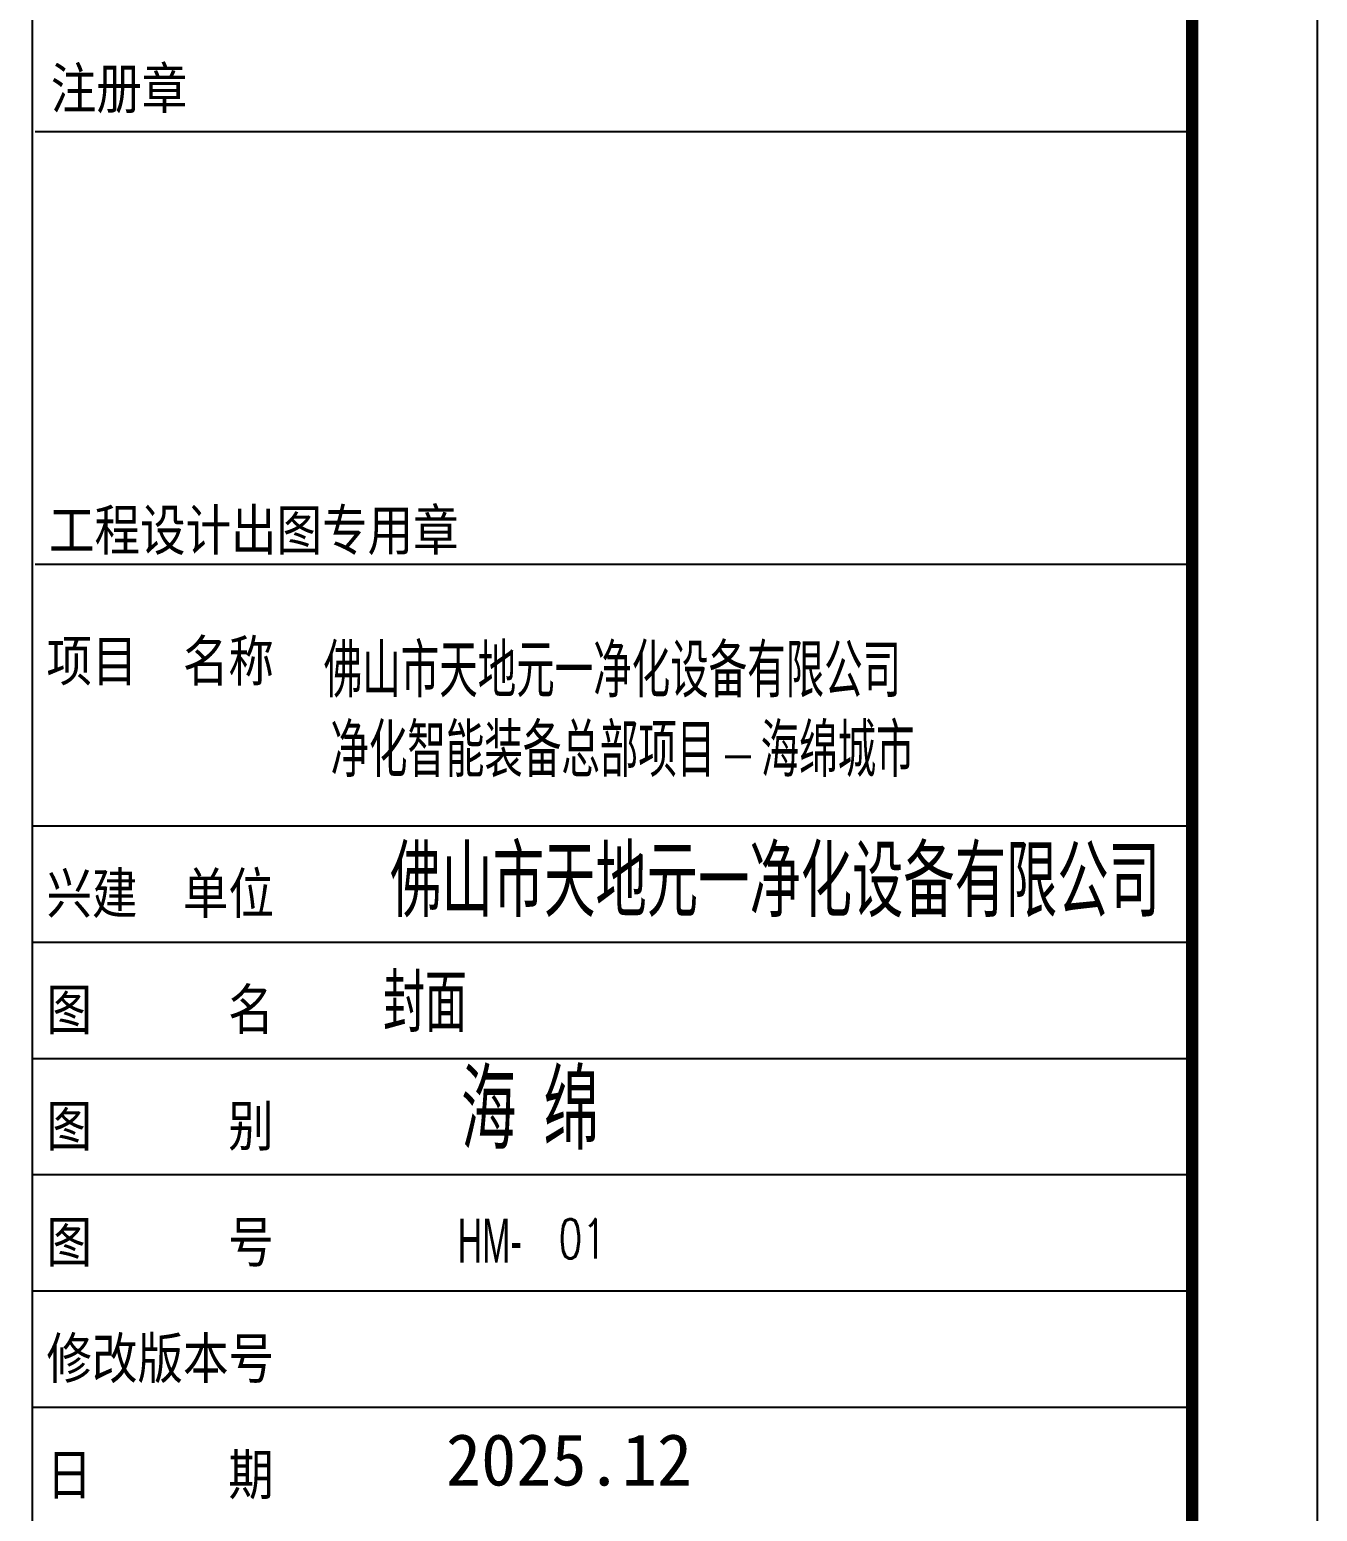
# Model space of a CAD drawing. Header units: millimetres. Extents: x 684779 to 686470, y 2544898 to 2545979.
# Drawn here: x 685718.8 to 685821.6, y 2545627.6 to 2545746 of the extents above; entities that cross this region are included whole.
import ezdxf

# ---------------------------------------------------------------- set-up
doc = ezdxf.new("R2010")
doc.units = ezdxf.units.MM
for name, color, linetype in [('13', 13, 'Continuous'), ('14', 14, 'Continuous'), ('PUB_TITLE', 4, 'Continuous')]:
    doc.layers.add(name, color=color, linetype=linetype)
doc.styles.add('_TCH_AXIS', font='COMPLEX', dxfattribs={"bigfont": 'GBCBIG'})
doc.styles.add('_TCH_DIM', font='SIMPLEX', dxfattribs={"bigfont": 'GBCBIG'})
doc.styles.add('HZTXT', font='romane.shx', dxfattribs={"width": 0.7, "bigfont": 'hztxt.shx'})
doc.styles.add('TXT', font='txt')
doc.styles.add('宋体', font='')
doc.styles.get('宋体').set_extended_font_data('SimSun')

# ---------------------------------------------------------------- blocks, each defined once
blk = doc.blocks.new('43TGREGEHE')
at = {"layer": '14', "color": 14}
for p, q in [((685733.1, 2545802.15), (685733.1, 2545520.88)), ((685733.1, 2545802.15), (685733.1, 2545520.88)), ((685733.31, 2545704.74), (685811.97, 2545704.74)), ((685733.31, 2545675.46), (685811.97, 2545675.46)), ((685733.1, 2545657.75), (685811.76, 2545657.75)), ((685733.1, 2545649.88), (685811.76, 2545649.88)), ((685733.1, 2545642.01), (685811.76, 2545642.01)), ((685733.1, 2545634.15), (685811.76, 2545634.15)), ((685733.1, 2545626.28), (685811.76, 2545626.28)), ((685733.1, 2545618.42), (685811.76, 2545618.42))]:
    blk.add_line(p, q, dxfattribs=at)
at = {"layer": '13', "color": 7}
for s, height, style, p in [('佛山市天地元一净化设备有限公司', 3.617, '_TCH_DIM', (685752.84, 2545666.44)), ('净化智能装备总部项目', 3.617, '_TCH_DIM', (685753.29, 2545661.05)), ('海绵城市', 3.617, '_TCH_DIM', (685782.4, 2545661.05)), ('佛山市天地元一净化设备有限公司', 4.8227, '_TCH_DIM', (685757.33, 2545651.57)), ('2025.12', 3.5, 'TXT', (685761.1, 2545613.11))]:
    blk.add_text(s, height=height, dxfattribs=dict(at, style=style)).set_placement(p)
for s, height, style, width, p in [('-', 3.19, '_TCH_DIM', 0.705882, (685779.62, 2545661.05)), ('海', 5.35, 'HZTXT', 0.7, (685762.12, 2545635.84)), ('绵', 5.35, 'HZTXT', 0.7, (685767.71, 2545635.84)), ('HM-', 2.975, 'HZTXT', 0.576471, (685761.9, 2545628.2))]:
    blk.add_text(s, height=height, dxfattribs=dict(at, style=style, width=width)).set_placement(p)
at = {"layer": '14', "color": 14, "style": '宋体', "width": 0.82}
for s, p in [('注册章', (685734.37, 2545706.28)), ('工程设计出图专用章', (685734.25, 2545676.39)), ('项目  名称', (685734.08, 2545667.54)), ('兴建  单位', (685734.08, 2545651.81)), ('图      名', (685734.08, 2545643.95)), ('图      别', (685734.08, 2545636.08)), ('图      号', (685734.08, 2545628.22)), ('修改版本号', (685734.08, 2545620.35)), ('日      期', (685734.08, 2545612.48))]:
    blk.add_text(s, height=2.753, dxfattribs=at).set_placement(p)

msp = doc.modelspace()

# ---------------------------------------------------------------- linework, layer by layer
at = {"layer": 'PUB_TITLE'}
msp.add_lwpolyline([(685227.59, 2545510.885), (685821.59, 2545510.885), (685821.59, 2545930.885), (685227.59, 2545930.885)], close=True, dxfattribs=at)
at = {"layer": 'PUB_TITLE', "const_width": 1}
msp.add_lwpolyline([(685252.59, 2545520.885), (685811.59, 2545520.885), (685811.59, 2545920.885), (685252.59, 2545920.885)], close=True, dxfattribs=at)

# ---------------------------------------------------------------- block references
at = {"xscale": 1.179999999999999, "yscale": 1.179999999999999, "zscale": 1.179999999999999}
msp.add_blockref('43TGREGEHE', (-123446.086, -458193.759), dxfattribs=at)

# ---------------------------------------------------------------- texts
at = {"layer": '13', "color": 7, "style": '_TCH_AXIS'}
msp.add_text('封面', height=4.6407, dxfattribs=at).set_placement((685747.01, 2545665.916))
at = {"layer": '13', "color": 7, "style": '_TCH_DIM', "width": 0.705882}
msp.add_text('01', height=3.1557, dxfattribs=at).set_placement((685760.999, 2545647.836))

doc.saveas('drawing.dxf')
